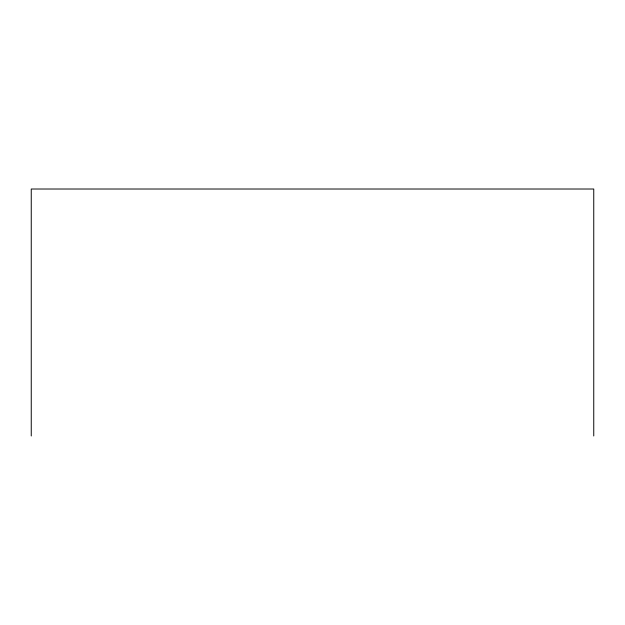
<?xml version="1.0" encoding="UTF-8"?>
<svg xmlns="http://www.w3.org/2000/svg" width="625" height="625" viewBox="0 0 625 625"><rect width="100%" height="100%" fill="white"/><g stroke="black" fill="none" stroke-linecap="round" stroke-linejoin="round"><path stroke-width="0.94" d="M593.75 435.984L593.75 189.016L31.25 189.016L31.25 435.984"/></g></svg>
